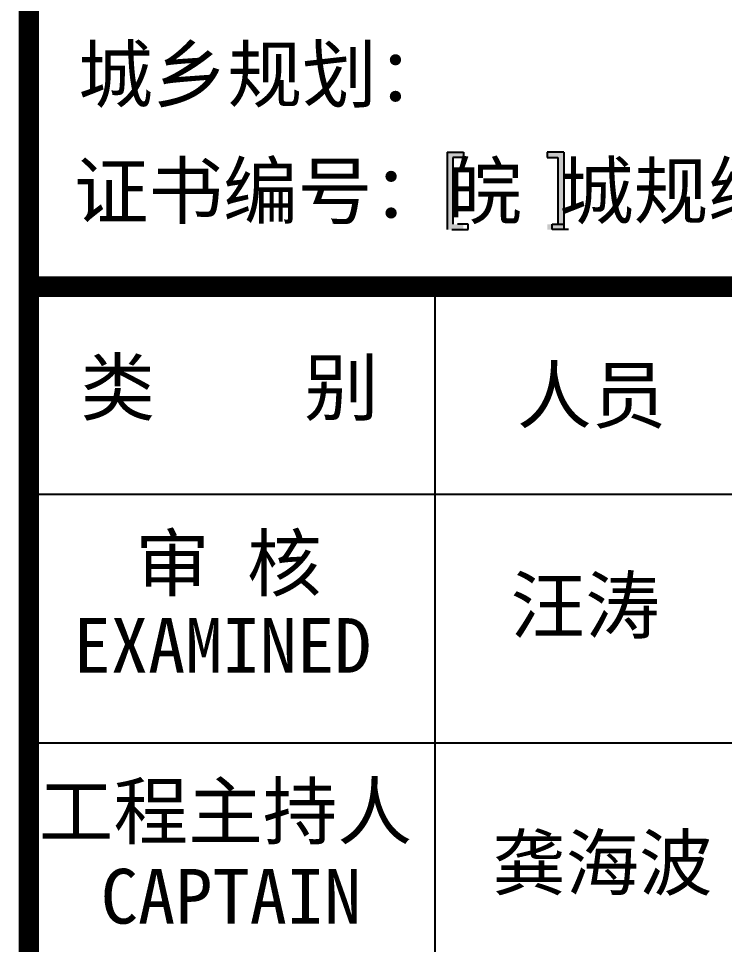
# Model space of a CAD drawing. Extents: x 4150464 to 4450492, y 483482 to 853422.
# Drawn here: x 4300938 to 4304329, y 798511 to 802958 of the extents above; entities that cross this region are included whole.
import ezdxf

# ---------------------------------------------------------------- set-up
doc = ezdxf.new("R2010")
doc.units = 0
doc.header["$LTSCALE"] = 1000
doc.header["$MEASUREMENT"] = 0
doc.layers.add('图框', color=7, linetype='Continuous')
doc.layers.add('签名', color=7, linetype='Continuous')
doc.styles.add('STYLE-黑体', font='simhei.ttf')
doc.styles.add('黑体', font='simhei.ttf')

msp = doc.modelspace()

# ---------------------------------------------------------------- hatches: boundary and pattern name
at = {"layer": '图框'}
for points in [[(4303024.2, 802291.2), (4303075.5, 802291.2), (4303075.5, 802316.8), (4303051.9, 802316.8), (4302996.6, 802316.8), (4302996.6, 801944.4), (4303051.9, 801944.4), (4303075.5, 801944.4), (4303075.5, 801970.1), (4303024.2, 801970.1)], [(4303529.2, 801970.1), (4303478, 801970.1), (4303478, 801944.4), (4303501.6, 801944.4), (4303556.9, 801944.4), (4303556.9, 802316.8), (4303501.6, 802316.8), (4303478, 802316.8), (4303478, 802291.2), (4303529.2, 802291.2)]]:
    msp.add_hatch(color=4, dxfattribs=at).paths.add_polyline_path(points)

# ---------------------------------------------------------------- linework, layer by layer
at = {"layer": '图框', "color": 4}
for p, q in [((4300987.7, 810421.9), (4300987.7, 770421.9)), ((4302996.6, 802316.8), (4303051.9, 802316.8)), ((4302996.6, 802316.8), (4302996.6, 801944.4)), ((4303075.5, 802291.2), (4303024.2, 802291.2)), ((4303024.2, 802291.2), (4303024.2, 801970.1)), ((4303051.9, 802316.8), (4303075.5, 802316.8)), ((4303075.5, 802316.8), (4303075.5, 802291.2)), ((4303501.6, 802316.8), (4303478, 802316.8)), ((4303478, 802316.8), (4303478, 802291.2)), ((4303478, 802291.2), (4303529.2, 802291.2)), ((4303556.9, 802316.8), (4303501.6, 802316.8)), ((4303529.2, 802291.2), (4303529.2, 801970.1)), ((4303556.9, 802316.8), (4303556.9, 801944.4)), ((4303098.5, 801970.1), (4303047.2, 801970.1)), ((4303098.5, 801944.4), (4303098.5, 801970.1)), ((4303500.9, 801944.4), (4303500.9, 801970.1)), ((4303500.9, 801970.1), (4303552.2, 801970.1)), ((4303019.6, 801944.4), (4303074.8, 801944.4)), ((4303074.8, 801944.4), (4303098.5, 801944.4)), ((4303524.6, 801944.4), (4303500.9, 801944.4)), ((4303579.8, 801944.4), (4303524.6, 801944.4))]:
    msp.add_line(p, q, dxfattribs=at)
at = {"layer": '图框', "color": 0}
for p, q in [((4300987.7, 800674.4), (4306665.9, 800674.4)), ((4300987.7, 800674.4), (4306665.9, 800674.4)), ((4300987.7, 799479.2), (4306665.9, 799479.2))]:
    msp.add_line(p, q, dxfattribs=at)
at = {"layer": '图框', "color": 4, "const_width": 98.6}
msp.add_lwpolyline([(4300987.7, 810421.9), (4300987.7, 770421.9)], dxfattribs=at)
msp.add_lwpolyline([(4300987.7, 810421.9), (4306687.7, 810421.9), (4306687.7, 770421.9), (4300987.7, 770421.9)], close=True, dxfattribs=at)
at = {"layer": '图框', "color": 0}
for const_width in [99.6, 99.6, 99.6, 99.6, 40.3]:
    msp.add_lwpolyline([(4300987.7, 801670.4), (4306665.9, 801670.4)], dxfattribs=dict(at, const_width=const_width))
for points in [[(4302940, 800674.4), (4302940, 801670.4)], [(4302940, 794897.6), (4302940, 800674.4)]]:
    msp.add_lwpolyline(points, dxfattribs=at)

# ---------------------------------------------------------------- texts
at = {"layer": '图框', "color": 4}
for s, height, style, p in [('城乡规划：', 262.94, '黑体', (4301224.5, 802559)), ('证书编号：皖 城规编(162037)', 262.944, '黑体', (4301203.5, 801998.9)), ('汪涛', 262.94, 'STYLE-黑体', (4303301.7, 800008))]:
    msp.add_text(s, height=height, dxfattribs=dict(at, style=style)).set_placement(p)
at = {"layer": '图框', "color": 0, "style": 'STYLE-黑体'}
for s, p in [('类    别 ', (4301235.3, 801055.3)), ('人员', (4303332.5, 801017.9)), ('审 核', (4301498, 800210.6)), ('EXAMINED ', (4301202.4, 799815.7)), ('工程主持人', (4301035.4, 799019.3)), ('CAPTAIN', (4301332.9, 798610.9))]:
    msp.add_text(s, height=262.94, dxfattribs=at).set_placement(p)
at = {"layer": '签名', "color": 4, "style": 'STYLE-黑体'}
msp.add_text('龚海波', height=258.21, dxfattribs=at).set_placement((4303214.6, 798773.6))

doc.saveas('drawing.dxf')
